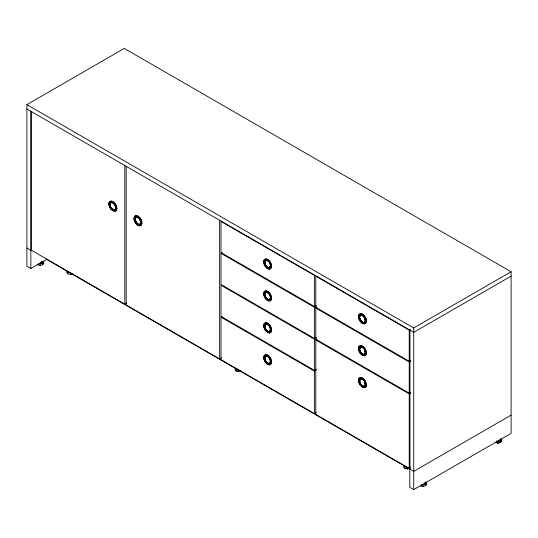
<?xml version="1.0" encoding="UTF-8"?>
<svg xmlns="http://www.w3.org/2000/svg" width="538" height="538" viewBox="0 0 538 538"><rect width="100%" height="100%" fill="white"/><g stroke="black" fill="none" stroke-linecap="round" stroke-linejoin="round"><path stroke-width="0.81" d="M109.113 202.55C108.266 206.236 110.862 210.983 114.796 211.421L116.006 210.896C118.481 207.345 115.139 201.461 111.01 201.03L109.792 201.548L109.113 202.55L109.792 201.548M115.233 209.712L114.285 210.129C111.568 209.928 110.182 206.955 109.873 204.568L108.871 203.989L109.275 202.449M110.472 202.248C108.064 205.032 111.003 210.237 114.453 210.56L115.495 210.109M109.039 203.889L109.705 204.279L110.566 207.211L112.308 209.396C117.439 211.407 109.436 208.455 110.216 205.772C109.792 203.821 111.178 201.091 109.873 204.568L111.514 202.322C114.607 202.718 117.284 207.312 115.071 209.807M115.583 209.06C116.544 206.162 113.168 201.293 110.566 202.732M115.327 210.203C117.392 207.251 114.621 202.349 111.184 201.985L110.31 202.342M116.006 210.896C118.299 207.876 114.648 201.313 111.01 201.03M141.07 225.368L139.86 225.893C135.542 225.799 131.259 217.567 136.074 215.503C140.223 215.893 143.733 222.08 140.909 225.462C143.384 221.912 140.041 216.027 135.912 215.597L134.863 216.02M135.542 216.713C133.128 219.504 136.067 224.709 139.524 225.032L140.559 224.581M135.119 217.951C134.487 220.708 136.41 224.272 139.349 224.602L140.815 223.438L140.136 224.279L140.828 222.443C140.66 220.015 139.066 217.123 136.417 216.888L135.119 217.951L135.798 217.11L134.937 219.033L136.417 222.907L138.394 224.454L140.304 224.185L140.996 222.349L140.815 221.051L139.517 218.489L138.394 217.621M135.28 217.856L135.119 220.338M140.653 223.532L140.828 222.443L139.349 218.583L137.378 217.029L135.63 217.204M140.391 224.676C142.456 221.723 139.685 216.821 136.249 216.458L135.374 216.814M269.968 267.521L269.02 267.937C266.337 267.736 264.965 264.723 264.609 262.383L263.607 261.804L263.842 260.358L264.528 259.356L265.745 258.839C269.679 259.276 272.268 264.024 271.428 267.709L270.742 268.704L269.525 269.229C265.342 268.98 263.055 263.297 263.842 260.358M265.207 260.056C262.8 262.84 265.738 268.045 269.188 268.368L270.224 267.917M264.783 261.293C266.357 271.058 263.674 262.214 265.463 260.446M264.528 291.266L265.745 290.742C269.874 291.172 273.217 297.057 270.742 300.614L269.525 301.132C265.987 300.816 263.828 296.963 263.607 293.708C263.23 292.41 265.745 289.955 263.842 292.262M265.207 291.959C262.8 294.743 265.738 299.948 269.188 300.271L270.224 299.821M264.783 293.197C264.151 295.954 266.075 299.511 269.02 299.841C272.241 298.825 269.551 292.127 266.088 292.127L265.301 292.45C263.741 294.568 265.954 299.525 269.182 299.747L270.661 297.595C270.365 295.093 268.993 292.423 266.249 292.033L265.301 292.45M269.807 267.621C271.656 264.965 269.182 260.553 266.088 260.224L264.609 262.376L266.249 260.13L268.227 260.863M270.063 268.011C272.12 265.059 269.356 260.157 265.92 259.793L265.046 260.15M271.663 266.256L271.428 267.709M271.663 330.076L270.742 332.518L269.525 333.042C265.987 332.726 263.828 328.866 263.607 325.611C263.23 324.32 265.745 321.865 263.842 324.165M265.207 323.863C262.8 326.647 265.738 331.852 269.188 332.181L270.224 331.731M265.463 324.259C263.264 326.748 265.913 331.462 269.02 331.751C272.241 330.729 269.551 324.031 266.088 324.037L264.609 326.183L265.301 328.832L267.043 331.018L269.182 331.65L270.661 329.498L270.318 328.294M270.063 299.915L270.997 297.776L270.661 297.581L270.318 298.778M270.742 300.614C273.035 297.595 269.377 291.024 265.745 290.742M269.968 363.237L269.02 363.654C266.297 363.453 264.918 360.48 264.609 358.1L263.607 357.521L263.842 356.075L265.745 354.555C269.679 354.993 272.268 359.74 271.428 363.426L270.742 364.421L269.525 364.946C265.342 364.697 263.055 359.014 263.842 356.075M265.207 355.773C262.8 358.557 265.738 363.762 269.188 364.085L270.224 363.634M265.463 356.163C263.459 358.14 265.422 361.354 267.043 362.921L269.182 363.56L270.661 361.401L269.968 358.765L268.059 356.674L266.088 355.941L264.609 358.093L266.249 355.847L268.227 356.58M270.063 331.825C272.12 328.873 269.356 323.97 265.92 323.607L265.046 323.957M270.742 332.518C272.753 329.606 269.968 322.995 265.577 322.746C268.435 321.099 274.098 331.186 270.5 329.586L269.807 326.956L268.059 324.77L266.249 323.943L264.77 326.089L263.607 325.611L263.929 326.667M269.807 363.338L270.5 361.496L269.02 357.635M270.063 363.728C272.12 360.776 269.356 355.874 265.92 355.51L265.046 355.867M360.265 315.181C358.066 317.669 360.716 322.383 363.822 322.672L364.603 322.349C366.486 320.964 363.264 313.99 365.463 320.413L366.465 320.998L366.23 322.444L365.544 323.439L364.327 323.963C360.783 323.647 358.631 319.787 358.409 316.532C358.032 315.241 360.547 312.786 358.644 315.086M360.009 314.784C357.602 317.568 360.534 322.773 363.991 323.103L365.026 322.652M359.33 346.001L360.541 345.477C364.475 345.914 367.071 350.662 366.23 354.347L365.544 355.342L364.327 355.867C360.783 355.551 358.631 351.697 358.409 348.442C358.032 347.145 360.547 344.69 358.644 346.997M360.009 346.694C357.602 349.478 360.534 354.683 363.991 355.006L365.026 354.555M360.265 347.084C358.066 349.572 360.716 354.286 363.822 354.576L364.771 354.159M364.865 322.746C366.923 319.794 364.159 314.891 360.716 314.528L359.841 314.878M365.376 323.533C368.126 319.875 363.923 314.037 360.541 313.573C363.345 312.343 368.88 322.074 365.302 320.514C365.134 318.086 363.533 315.194 360.884 314.959L360.104 315.275M358.644 378.9C360.547 376.6 358.039 379.041 358.409 380.339L359.075 380.722C359.256 383.433 361.045 386.647 363.991 386.909L365.026 386.459M360.009 378.597C359.411 379.061 358.476 380.716 359.572 380.83L361.052 384.69L362.007 385.652L363.984 386.385L361.845 385.746L360.104 383.56L359.411 380.924L360.265 378.994M364.603 354.26C366.459 351.603 363.977 347.192 360.884 346.862L359.411 349.014L360.104 351.657L361.845 353.843C368.691 357.373 357.198 351.623 359.586 347.931M364.865 354.65C366.923 351.697 364.159 346.795 360.716 346.432L359.841 346.788M360.541 345.477C363.917 345.779 366.977 351.18 366.23 354.347M364.603 386.163C366.459 383.507 363.977 379.095 360.884 378.765L359.411 380.917L360.104 383.56L361.845 385.746L363.822 386.479L364.771 386.069M364.865 386.553C366.923 383.601 364.159 378.698 360.716 378.335L359.841 378.691M366.062 386.351L366.297 384.905L365.376 381.395L363.036 378.463L360.379 377.474L361.832 377.575L364.488 379.66L365.544 381.301L366.465 384.798L366.23 386.257L365.376 387.347L366.23 386.257M135.798 217.11L135.105 218.939L133.935 218.462L135.025 221.878L136.934 224.38M114.285 210.129L115.932 207.876L115.583 206.679M270.661 265.685L269.182 267.843C267.151 267.48 262.309 264.01 269.02 267.937L270.5 265.779L270.829 265.974M263.929 294.757L263.768 293.613L264.609 294.286L265.301 296.922L267.043 299.108L269.02 299.841L270.661 297.581M269.02 331.751L270.5 329.592L270.829 329.787M269.02 363.654L270.5 361.496L270.997 361.597M361.785 322.282L360.009 319.754L359.236 316.821L358.409 316.532L359.411 317.111L360.104 319.754L361.845 321.939L363.822 322.672L365.463 320.419L365.12 319.216M363.822 354.576L365.463 352.323L365.12 351.126M363.822 386.479L365.463 384.233L365.12 383.029M135.025 215.926L134.177 217.016M267.043 292.275L266.249 292.033C263.324 293.916 265.368 296.976 267.211 299.014L269.02 299.841M360.884 314.959C357.595 320.897 360.682 312.201 362.861 315.692L364.603 317.877M363.822 348.557L363.029 347.501L361.052 346.768C360.689 350.615 357.03 347.676 359.236 348.725L360.716 353.116M361.845 378.913L361.052 378.671L359.411 380.924L358.57 380.245M42.69 264.73L42.69 263.21L43.78 261.69L43.78 263.21L42.69 264.73L40.061 265.355L37.425 264.73M420.312 485.787L422.942 486.413L425.578 485.787L425.578 484.267L426.668 482.747L425.941 481.732M425.578 485.787L426.668 484.267L426.668 482.747L422.942 484.893L421.631 484.583M495.31 442.485L497.939 443.117L500.575 442.485L500.575 440.965L501.665 439.445L500.421 438.732M500.575 442.485L501.665 440.965L501.665 439.445L497.939 441.597L496.628 441.281M511.1 415.141L413.735 471.355L46.638 259.41L30.848 268.529L26.9 266.249L26.9 104.628L124.265 48.413L511.1 271.751L511.1 433.372L413.735 489.587L409.788 487.307L409.788 469.075M114.453 210.035L112.476 209.302L110.734 207.117L110.041 204.474L108.871 203.989L109.705 204.279M112.308 202.557L113.491 203.055L115.233 205.24M110.041 204.467L110.216 205.772M113.39 202.799L115.495 205.139L115.899 206.726M111.353 202.416L113.491 203.055M109.113 205.711L109.039 203.895M109.792 207.5L109.275 205.617M110.31 207.305L110.734 207.117M113.33 203.149L115.071 205.334L115.495 205.139M111.184 208.67L110.472 207.211M110.848 209.141L114.796 211.421M115.764 207.971L116.934 208.455L115.764 207.964L115.071 205.334M116.1 208.166L116.928 208.448M40.552 262.544L41.54 261.972M43.78 261.69L40.061 263.835L38.743 263.526M42.536 263.923L43.78 263.21L42.69 261.69M134.803 217.641L134.971 220.19L137.318 224.211M136.417 216.888L137.54 216.935L139.517 218.489L140.996 222.342L141.998 222.92M137.378 217.029L136.376 217.049M139.524 218.347L140.559 219.612L140.963 221.199M135.63 221.683L138.555 224.359L140.304 224.185M136.417 222.907L138.394 224.454M140.996 222.342L141.83 223.021M137.197 224.904L139.86 225.893M71.641 273.707L70.404 274.427L67.768 273.795L66.678 272.275L66.678 270.755L67.768 272.275L67.768 273.795M31.406 111.601L31.406 250.237L124.823 304.172L126.719 303.082M316.317 337.339L314.427 338.429L221.01 284.494L221.01 253.351L222.268 252.625M265.745 258.839C268.502 259.222 271.549 262.981 271.502 266.35M266.249 266.149L264.77 262.282L263.607 261.798M268.119 260.607L270.224 262.947L270.634 264.535M263.842 263.519L264.467 264.622M264.474 263.627L264.44 262.093M264.528 265.308L267.03 268.146L269.525 269.229M265.046 265.113L264.635 263.533M271.502 266.357L270.5 265.772L269.968 263.048L270.661 265.678M265.92 266.478L265.207 265.019M267.043 267.204L269.02 267.937M268.119 268.206L269.188 268.368M316.317 412.545L314.427 413.635L221.01 359.7L221.01 317.164L222.268 316.431M265.046 292.053L266.081 291.603M266.249 292.033L268.059 292.86L269.807 295.046L270.5 297.682L271.663 298.16M265.92 291.697L267.151 291.764M264.77 294.192L263.607 293.701M266.983 291.858L268.287 292.423M268.059 292.86L269.968 294.952M263.842 295.429L265.745 298.758L268.24 300.937M264.474 295.53L264.44 293.997M268.119 292.517L269.356 293.492L270.224 294.858L269.807 295.046M265.046 297.023L265.463 296.828M265.92 298.382L266.983 299.458M270.829 297.87L270.796 296.344M264.783 325.1C264.528 327.225 266.034 331.509 269.182 331.65L267.211 330.924L265.463 328.731L264.77 326.095L263.607 325.604M267.043 324.179L268.227 324.67L269.02 325.732M268.059 324.77L269.968 326.862L270.661 329.491M263.842 327.333L265.395 330.117M264.474 327.434L264.44 325.9M269.188 325.497L270.224 326.761L270.634 328.348M265.046 328.926L265.463 328.731M269.807 326.956L270.224 326.761M265.92 330.292L266.983 331.361M265.577 330.762L269.525 333.042M126.208 166.329L126.208 304.972L219.625 358.907L221.515 357.81M314.427 306.526L314.427 275.382L221.01 221.448L221.01 252.591L314.427 306.526L316.317 305.436M221.01 253.351L314.427 307.285L316.317 306.196M410.487 392.437L409.23 393.164L315.806 339.229L315.806 308.086L317.07 307.353M264.696 354.979L265.745 354.555M265.577 354.65L267.03 354.75M265.92 355.51L266.983 355.672M236.189 371.032L236.189 369.512L235.099 367.992L235.099 369.512L236.189 371.032L238.818 371.664L240.056 370.944M264.783 357.01C264.528 359.128 266.034 363.412 269.182 363.56L267.211 362.827L265.463 360.642L264.77 357.999L263.607 357.514M266.868 354.845L268.401 355.537M268.119 356.324L270.224 358.664L270.634 360.252M263.842 359.236L264.467 360.339M264.474 359.344L264.44 357.81M268.24 355.638L269.693 356.835M264.528 361.025L265.395 362.027M265.046 360.83L265.463 360.642M268.059 356.674L269.807 358.859L270.224 358.664M271.428 363.426L270.742 358.476M265.92 362.195L264.635 359.25M265.577 362.666L269.525 364.946M269.807 358.859L270.661 361.401M268.119 363.923L269.188 364.085M271.663 361.973L270.5 361.489M316.317 369.243L314.427 370.339L221.01 316.405L221.01 285.254L314.427 339.189L316.317 338.099M410.487 467.643L409.23 468.369L315.806 414.435L315.806 339.989L317.07 339.263M360.716 314.528C363.15 314.239 365.302 317.279 365.436 319.269M359.586 316.021C359.048 318.261 361.435 322.47 363.822 322.672M361.845 315.1L363.029 315.591L363.822 316.653M359.236 316.821L358.409 316.526M362.861 315.692L364.334 317.232M358.644 318.254L358.57 316.438L359.572 317.016L360.265 319.653L362.007 321.845L363.984 322.571M359.33 320.043L358.806 318.16M360.379 321.684L359.841 320.493M361.67 322.975L364.488 323.863L365.544 323.439M221.01 317.164L314.427 371.099L316.317 370.003M360.716 346.432L361.785 346.593M363.896 348.59L363.029 347.501L360.884 346.862L362.861 347.595L364.603 349.781L365.295 352.41L366.297 352.995L365.463 352.316L364.771 349.687M359.236 348.725L358.409 348.436M362.921 347.245C365.416 347.918 364.986 351.845 366.297 352.989M358.644 350.157L358.57 348.342L359.572 348.92C359.929 351.267 361.301 354.28 363.984 354.481M359.33 351.946L358.806 350.063M359.841 351.751L360.265 351.563M364.603 349.781L365.026 349.586M360.379 353.587L359.492 351.852M365.302 352.417L365.12 353.506M361.67 354.878L364.327 355.867M362.921 354.845L363.991 355.006M410.487 360.527L409.23 361.26L315.806 307.326L315.806 276.176L409.23 330.11L410.487 329.384M26.9 104.628L413.735 327.965L511.1 271.751M511.1 276.122L413.735 332.336L26.9 108.999M361.052 378.671L362.861 379.498L364.603 381.684L365.295 384.32L366.465 384.798L365.295 384.32L364.771 381.59L363.029 379.404L361.052 378.671L360.104 379.088M359.586 379.835L360.265 383.466L362.007 385.652L363.984 386.385M362.921 379.155L365.026 381.496L365.436 383.083M362.861 379.498L363.822 380.46M358.644 382.067L360.541 385.396L363.204 387.481L360.379 385.49L359.33 383.856L358.409 380.346M359.27 382.168L359.236 380.635M359.841 383.661L359.438 382.074M360.716 385.02L360.009 383.567M363.036 387.575L364.488 387.676M315.806 308.086L409.23 362.02L410.487 361.287M315.806 339.989L409.23 393.924L410.487 393.197M404.603 468.268L404.603 466.749L403.513 465.229L403.513 466.749L404.603 468.268L407.239 468.894L408.476 468.181M496.702 442.397L497.939 443.117L499.183 442.397M500.421 441.685L501.665 440.965L500.575 439.445M265.301 260.54L266.249 260.13M264.528 323.17L265.745 322.652M265.301 324.353L266.249 323.943M359.33 314.091L360.541 313.573M265.301 356.257L266.249 355.847M360.104 347.178L361.052 346.768M359.33 377.905L360.541 377.38M364.327 387.77L365.544 387.252M42.69 263.21L40.061 263.835L40.061 265.355M72.374 273.956L70.404 274.427L70.404 272.907L67.922 271.475M237.581 370.944L238.818 371.664L241.448 371.032M496.702 440.878L497.939 441.597L500.575 440.965M405.995 468.181L407.239 468.894L409.869 468.268M425.578 484.267L422.942 484.893L422.942 486.413L421.705 485.7M67.768 272.275L70.404 272.907M236.189 369.512L238.818 370.144L238.818 371.664M404.603 466.749L407.239 467.374L407.239 468.894M361.711 315.107L363.029 315.591M266.909 324.185L268.227 324.67M499.802 439.889L501.665 440.965M235.718 368.348L238.818 370.144M404.139 465.585L407.239 467.374M26.9 248.018L30.848 250.298L30.848 268.529M41.298 261.777L43.78 263.21M424.186 482.835L426.042 483.911M133.935 218.455L135.105 218.946L136.585 222.813M360.971 322.02L361.832 322.881M360.971 353.923L361.832 354.784M268.059 260.957L269.807 263.143M265.463 264.925L267.211 267.11M425.578 482.747L426.668 484.267M269.188 293.587L270.634 296.445M266.081 298.287L264.635 295.436M266.081 330.197L264.635 327.339M269.525 356.929L270.574 358.57M109.96 207.406L111.01 209.047M263.768 261.703L263.929 262.853M263.768 357.42L263.929 358.57M497.939 441.597L497.939 443.117M413.735 327.965L413.735 489.587M409.949 330.15L409.949 469.17M409.23 330.11L409.23 361.26M409.23 362.02L409.23 393.164M409.23 393.924L409.23 468.369M314.427 307.285L314.427 338.429M314.427 339.189L314.427 370.339M314.427 371.099L314.427 413.635M219.625 220.271L219.625 358.907M124.823 165.536L124.823 304.172M30.679 111.184L30.679 250.197M365.463 320.413L365.793 320.601L365.463 320.413"/></g></svg>
